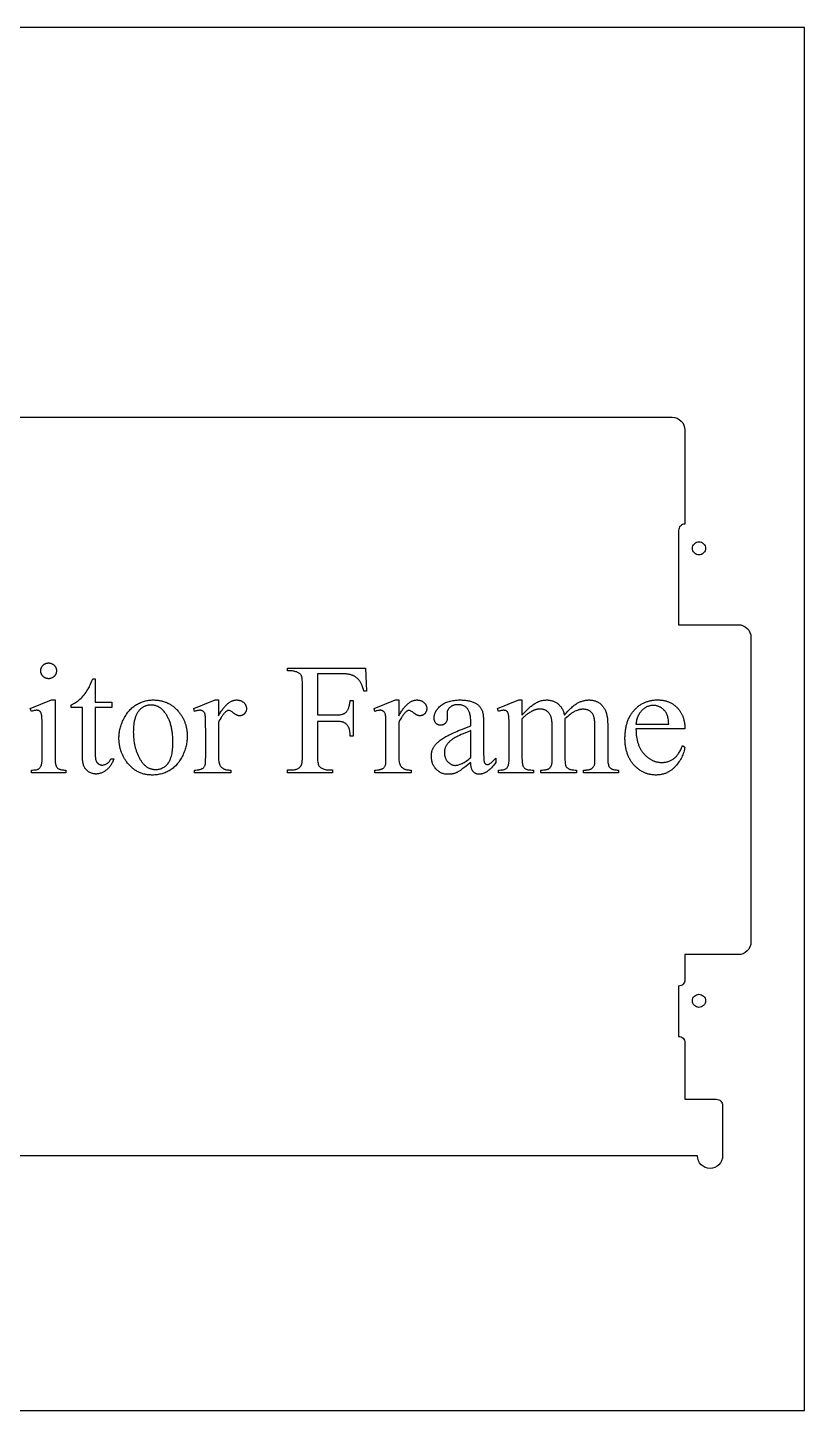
# Model space of a CAD drawing. Extents: x 0 to 152, y -19 to 71.
# Drawn here: x 80.56 to 96, y 24 to 51.5 of the extents above; entities that cross this region are included whole.
import ezdxf

# ---------------------------------------------------------------- set-up
doc = ezdxf.new("R2010")
doc.units = 0
doc.layers.get('0').update_dxf_attribs({"linetype": 'CONTINUOUS'})

msp = doc.modelspace()

# ---------------------------------------------------------------- linework, layer by layer
for points in [[(72.25, 24), (96, 24), (96, 51.5), (72.25, 51.5)], [(80.974, 38.864), (80.982, 38.864), (80.99, 38.863), (80.998, 38.862), (81.005, 38.861), (81.013, 38.86), (81.02, 38.858), (81.027, 38.855), (81.034, 38.853), (81.041, 38.85), (81.047, 38.846), (81.054, 38.843), (81.06, 38.839), (81.066, 38.834), (81.072, 38.829), (81.078, 38.824), (81.084, 38.819), (81.09, 38.813), (81.095, 38.807), (81.099, 38.801), (81.104, 38.795), (81.108, 38.788), (81.112, 38.782), (81.115, 38.775), (81.118, 38.769), (81.121, 38.762), (81.123, 38.755), (81.125, 38.747), (81.127, 38.74), (81.128, 38.732), (81.129, 38.725), (81.129, 38.717), (81.129, 38.709), (81.129, 38.701), (81.129, 38.693), (81.128, 38.685), (81.127, 38.678), (81.125, 38.67), (81.123, 38.663), (81.121, 38.656), (81.118, 38.649), (81.115, 38.642), (81.112, 38.635), (81.108, 38.629), (81.104, 38.622), (81.099, 38.616), (81.095, 38.61), (81.09, 38.604), (81.084, 38.598), (81.078, 38.593), (81.072, 38.587), (81.066, 38.583), (81.06, 38.578), (81.054, 38.574), (81.047, 38.57), (81.041, 38.567), (81.034, 38.564), (81.027, 38.561), (81.02, 38.559), (81.013, 38.557), (81.005, 38.555), (80.998, 38.554), (80.99, 38.553), (80.982, 38.552), (80.974, 38.552), (80.966, 38.552), (80.958, 38.553), (80.951, 38.554), (80.943, 38.555), (80.936, 38.557), (80.928, 38.559), (80.921, 38.561), (80.914, 38.564), (80.907, 38.567), (80.901, 38.57), (80.894, 38.574), (80.888, 38.578), (80.882, 38.583), (80.875, 38.587), (80.869, 38.593), (80.864, 38.598), (80.858, 38.604), (80.853, 38.61), (80.848, 38.616), (80.843, 38.622), (80.839, 38.629), (80.835, 38.635), (80.832, 38.642), (80.829, 38.649), (80.826, 38.656), (80.824, 38.663), (80.822, 38.67), (80.82, 38.678), (80.819, 38.685), (80.818, 38.693), (80.818, 38.701), (80.817, 38.709), (80.818, 38.717), (80.818, 38.725), (80.819, 38.732), (80.82, 38.74), (80.822, 38.747), (80.824, 38.755), (80.826, 38.762), (80.829, 38.769), (80.832, 38.775), (80.835, 38.782), (80.839, 38.788), (80.843, 38.795), (80.847, 38.801), (80.852, 38.807), (80.857, 38.813), (80.863, 38.819), (80.869, 38.824), (80.874, 38.829), (80.881, 38.834), (80.887, 38.839), (80.893, 38.843), (80.9, 38.846), (80.906, 38.85), (80.913, 38.853), (80.92, 38.855), (80.928, 38.858), (80.935, 38.86), (80.942, 38.861), (80.95, 38.862), (80.958, 38.863), (80.966, 38.864)], [(81.899, 38.549), (81.899, 38.087), (82.228, 38.087), (82.228, 37.979), (81.899, 37.979), (81.899, 37.066), (81.899, 37.049), (81.9, 37.033), (81.901, 37.018), (81.902, 37.003), (81.903, 36.989), (81.905, 36.976), (81.907, 36.964), (81.909, 36.952), (81.912, 36.941), (81.915, 36.93), (81.918, 36.92), (81.921, 36.911), (81.925, 36.903), (81.929, 36.895), (81.934, 36.888), (81.938, 36.882), (81.943, 36.876), (81.949, 36.871), (81.954, 36.866), (81.959, 36.861), (81.965, 36.857), (81.971, 36.853), (81.977, 36.849), (81.983, 36.846), (81.99, 36.843), (81.996, 36.841), (82.003, 36.839), (82.01, 36.837), (82.017, 36.836), (82.024, 36.835), (82.031, 36.834), (82.039, 36.834), (82.052, 36.835), (82.064, 36.836), (82.077, 36.839), (82.089, 36.842), (82.101, 36.846), (82.113, 36.852), (82.125, 36.858), (82.137, 36.866), (82.149, 36.874), (82.16, 36.883), (82.17, 36.894), (82.18, 36.905), (82.189, 36.917), (82.197, 36.93), (82.204, 36.944), (82.211, 36.959), (82.271, 36.959), (82.264, 36.94), (82.257, 36.922), (82.249, 36.905), (82.241, 36.888), (82.233, 36.872), (82.224, 36.856), (82.216, 36.841), (82.206, 36.827), (82.196, 36.813), (82.186, 36.8), (82.176, 36.787), (82.165, 36.775), (82.154, 36.763), (82.143, 36.752), (82.131, 36.742), (82.119, 36.732), (82.107, 36.723), (82.094, 36.714), (82.082, 36.706), (82.069, 36.699), (82.057, 36.692), (82.044, 36.686), (82.032, 36.68), (82.019, 36.675), (82.006, 36.671), (81.994, 36.667), (81.981, 36.663), (81.968, 36.661), (81.955, 36.659), (81.942, 36.657), (81.929, 36.656), (81.916, 36.656), (81.907, 36.656), (81.899, 36.657), (81.89, 36.657), (81.881, 36.658), (81.872, 36.66), (81.864, 36.661), (81.855, 36.663), (81.846, 36.666), (81.829, 36.671), (81.812, 36.678), (81.795, 36.686), (81.778, 36.695), (81.77, 36.7), (81.762, 36.705), (81.754, 36.711), (81.746, 36.717), (81.739, 36.723), (81.732, 36.729), (81.725, 36.736), (81.719, 36.743), (81.713, 36.75), (81.707, 36.757), (81.702, 36.765), (81.696, 36.773), (81.691, 36.781), (81.687, 36.79), (81.682, 36.798), (81.678, 36.807), (81.674, 36.817), (81.67, 36.827), (81.667, 36.837), (81.664, 36.849), (81.661, 36.861), (81.658, 36.873), (81.656, 36.886), (81.654, 36.9), (81.652, 36.914), (81.65, 36.929), (81.649, 36.945), (81.648, 36.961), (81.646, 36.996), (81.646, 37.032), (81.646, 37.979), (81.423, 37.979), (81.423, 38.03), (81.433, 38.034), (81.444, 38.039), (81.455, 38.044), (81.465, 38.049), (81.476, 38.055), (81.487, 38.062), (81.508, 38.075), (81.53, 38.09), (81.552, 38.107), (81.574, 38.125), (81.596, 38.144), (81.618, 38.165), (81.639, 38.186), (81.659, 38.209), (81.679, 38.232), (81.699, 38.257), (81.717, 38.282), (81.736, 38.308), (81.753, 38.335), (81.763, 38.352), (81.773, 38.371), (81.784, 38.393), (81.796, 38.418), (81.808, 38.446), (81.822, 38.477), (81.836, 38.512), (81.852, 38.549)], [(86.318, 38.649), (86.318, 37.83), (86.698, 37.83), (86.714, 37.83), (86.73, 37.831), (86.745, 37.832), (86.759, 37.834), (86.773, 37.836), (86.786, 37.838), (86.799, 37.841), (86.811, 37.844), (86.823, 37.848), (86.834, 37.852), (86.845, 37.857), (86.855, 37.862), (86.864, 37.868), (86.873, 37.874), (86.881, 37.881), (86.889, 37.888), (86.897, 37.895), (86.904, 37.904), (86.911, 37.913), (86.917, 37.923), (86.923, 37.935), (86.929, 37.947), (86.935, 37.96), (86.94, 37.973), (86.945, 37.988), (86.949, 38.004), (86.954, 38.02), (86.957, 38.037), (86.961, 38.056), (86.964, 38.075), (86.967, 38.095), (86.97, 38.116), (87.027, 38.116), (87.027, 37.41), (86.97, 37.41), (86.969, 37.44), (86.967, 37.467), (86.965, 37.492), (86.961, 37.516), (86.959, 37.527), (86.957, 37.537), (86.954, 37.547), (86.952, 37.556), (86.949, 37.565), (86.946, 37.573), (86.942, 37.581), (86.939, 37.589), (86.931, 37.602), (86.922, 37.615), (86.913, 37.627), (86.903, 37.638), (86.892, 37.649), (86.881, 37.658), (86.868, 37.666), (86.856, 37.674), (86.849, 37.677), (86.841, 37.681), (86.834, 37.684), (86.826, 37.686), (86.817, 37.689), (86.809, 37.691), (86.799, 37.693), (86.79, 37.695), (86.769, 37.698), (86.747, 37.701), (86.723, 37.702), (86.698, 37.702), (86.318, 37.702), (86.318, 37.048), (86.319, 37.01), (86.32, 36.975), (86.321, 36.944), (86.323, 36.916), (86.326, 36.892), (86.33, 36.871), (86.332, 36.862), (86.334, 36.853), (86.336, 36.846), (86.338, 36.839), (86.343, 36.829), (86.348, 36.82), (86.355, 36.812), (86.362, 36.803), (86.371, 36.795), (86.381, 36.787), (86.391, 36.78), (86.403, 36.773), (86.42, 36.764), (86.437, 36.757), (86.455, 36.75), (86.472, 36.745), (86.49, 36.741), (86.508, 36.738), (86.526, 36.736), (86.544, 36.736), (86.62, 36.736), (86.62, 36.679), (85.725, 36.679), (85.725, 36.736), (85.799, 36.736), (85.815, 36.736), (85.83, 36.737), (85.845, 36.738), (85.859, 36.741), (85.873, 36.743), (85.886, 36.746), (85.899, 36.75), (85.911, 36.755), (85.922, 36.76), (85.933, 36.765), (85.943, 36.771), (85.953, 36.778), (85.962, 36.786), (85.971, 36.793), (85.979, 36.802), (85.987, 36.811), (85.991, 36.818), (85.995, 36.826), (85.999, 36.834), (86.003, 36.844), (86.006, 36.855), (86.009, 36.867), (86.012, 36.881), (86.014, 36.895), (86.016, 36.91), (86.018, 36.927), (86.02, 36.944), (86.021, 36.963), (86.022, 36.982), (86.023, 37.003), (86.023, 37.025), (86.023, 37.048), (86.023, 38.394), (86.023, 38.432), (86.022, 38.466), (86.021, 38.497), (86.018, 38.525), (86.016, 38.55), (86.012, 38.571), (86.01, 38.58), (86.008, 38.588), (86.006, 38.596), (86.003, 38.603), (85.999, 38.612), (85.994, 38.621), (85.987, 38.63), (85.98, 38.639), (85.972, 38.647), (85.962, 38.654), (85.952, 38.662), (85.94, 38.669), (85.924, 38.678), (85.907, 38.685), (85.89, 38.691), (85.872, 38.697), (85.854, 38.701), (85.836, 38.703), (85.818, 38.705), (85.799, 38.706), (85.725, 38.706), (85.725, 38.763), (87.276, 38.763), (87.296, 38.305), (87.242, 38.305), (87.232, 38.34), (87.221, 38.373), (87.216, 38.388), (87.21, 38.403), (87.205, 38.418), (87.199, 38.431), (87.193, 38.444), (87.187, 38.457), (87.181, 38.469), (87.175, 38.48), (87.168, 38.491), (87.162, 38.501), (87.156, 38.51), (87.149, 38.519), (87.142, 38.527), (87.135, 38.536), (87.128, 38.543), (87.121, 38.551), (87.113, 38.558), (87.106, 38.565), (87.098, 38.572), (87.09, 38.578), (87.082, 38.584), (87.073, 38.59), (87.065, 38.595), (87.056, 38.6), (87.047, 38.605), (87.037, 38.61), (87.028, 38.614), (87.018, 38.618), (87.008, 38.622), (86.998, 38.625), (86.986, 38.629), (86.974, 38.632), (86.962, 38.634), (86.948, 38.637), (86.934, 38.639), (86.919, 38.641), (86.904, 38.643), (86.888, 38.645), (86.854, 38.647), (86.817, 38.648), (86.778, 38.649)], [(81.102, 38.128), (81.102, 36.997), (81.102, 36.965), (81.103, 36.937), (81.104, 36.91), (81.107, 36.887), (81.109, 36.866), (81.113, 36.849), (81.114, 36.841), (81.116, 36.833), (81.119, 36.827), (81.121, 36.821), (81.126, 36.811), (81.132, 36.801), (81.138, 36.791), (81.145, 36.783), (81.152, 36.775), (81.16, 36.768), (81.169, 36.762), (81.178, 36.756), (81.183, 36.753), (81.188, 36.751), (81.194, 36.749), (81.201, 36.746), (81.215, 36.743), (81.231, 36.74), (81.249, 36.737), (81.269, 36.736), (81.291, 36.735), (81.315, 36.734), (81.315, 36.679), (80.632, 36.679), (80.632, 36.734), (80.656, 36.735), (80.679, 36.736), (80.699, 36.737), (80.718, 36.739), (80.734, 36.742), (80.748, 36.746), (80.754, 36.747), (80.76, 36.75), (80.765, 36.752), (80.77, 36.754), (80.778, 36.76), (80.787, 36.766), (80.794, 36.773), (80.802, 36.781), (80.808, 36.789), (80.815, 36.799), (80.821, 36.809), (80.826, 36.82), (80.828, 36.826), (80.831, 36.833), (80.833, 36.841), (80.835, 36.849), (80.839, 36.867), (80.841, 36.888), (80.844, 36.911), (80.845, 36.937), (80.846, 36.966), (80.847, 36.997), (80.847, 37.539), (80.846, 37.594), (80.846, 37.644), (80.845, 37.689), (80.843, 37.728), (80.841, 37.763), (80.839, 37.792), (80.836, 37.817), (80.835, 37.827), (80.833, 37.836), (80.83, 37.848), (80.827, 37.859), (80.823, 37.869), (80.819, 37.878), (80.815, 37.886), (80.81, 37.893), (80.805, 37.899), (80.799, 37.904), (80.793, 37.909), (80.786, 37.913), (80.779, 37.916), (80.772, 37.919), (80.764, 37.921), (80.755, 37.922), (80.746, 37.923), (80.736, 37.924), (80.725, 37.923), (80.713, 37.922), (80.701, 37.92), (80.688, 37.918), (80.675, 37.915), (80.661, 37.911), (80.647, 37.906), (80.632, 37.901), (80.61, 37.956), (81.034, 38.128)], [(83.053, 38.128), (83.073, 38.128), (83.093, 38.127), (83.112, 38.126), (83.131, 38.124), (83.15, 38.122), (83.169, 38.119), (83.187, 38.116), (83.205, 38.113), (83.223, 38.109), (83.241, 38.104), (83.258, 38.099), (83.275, 38.094), (83.292, 38.088), (83.309, 38.082), (83.325, 38.075), (83.341, 38.067), (83.357, 38.059), (83.373, 38.051), (83.388, 38.042), (83.404, 38.033), (83.418, 38.023), (83.433, 38.013), (83.448, 38.003), (83.462, 37.991), (83.476, 37.98), (83.489, 37.968), (83.503, 37.955), (83.516, 37.942), (83.529, 37.929), (83.542, 37.915), (83.554, 37.9), (83.566, 37.885), (83.577, 37.872), (83.586, 37.859), (83.596, 37.846), (83.605, 37.832), (83.614, 37.819), (83.622, 37.805), (83.631, 37.792), (83.638, 37.778), (83.646, 37.764), (83.653, 37.75), (83.66, 37.735), (83.667, 37.721), (83.673, 37.707), (83.679, 37.692), (83.684, 37.677), (83.69, 37.662), (83.695, 37.647), (83.699, 37.632), (83.704, 37.617), (83.708, 37.602), (83.711, 37.586), (83.715, 37.571), (83.718, 37.555), (83.721, 37.539), (83.723, 37.524), (83.725, 37.508), (83.727, 37.491), (83.728, 37.475), (83.729, 37.459), (83.73, 37.442), (83.731, 37.426), (83.731, 37.409), (83.731, 37.385), (83.729, 37.362), (83.728, 37.338), (83.725, 37.314), (83.722, 37.29), (83.718, 37.266), (83.714, 37.243), (83.708, 37.219), (83.702, 37.195), (83.695, 37.171), (83.688, 37.147), (83.68, 37.123), (83.671, 37.099), (83.661, 37.075), (83.651, 37.05), (83.64, 37.026), (83.629, 37.002), (83.616, 36.979), (83.604, 36.957), (83.591, 36.935), (83.577, 36.915), (83.563, 36.894), (83.548, 36.875), (83.532, 36.856), (83.517, 36.839), (83.5, 36.821), (83.483, 36.805), (83.466, 36.789), (83.448, 36.775), (83.429, 36.76), (83.41, 36.747), (83.391, 36.734), (83.37, 36.722), (83.35, 36.711), (83.33, 36.701), (83.309, 36.691), (83.288, 36.682), (83.266, 36.674), (83.244, 36.667), (83.222, 36.661), (83.2, 36.655), (83.178, 36.65), (83.155, 36.646), (83.132, 36.642), (83.108, 36.639), (83.085, 36.638), (83.061, 36.636), (83.036, 36.636), (83.017, 36.636), (82.997, 36.637), (82.978, 36.638), (82.959, 36.64), (82.94, 36.642), (82.922, 36.645), (82.903, 36.648), (82.885, 36.652), (82.868, 36.656), (82.85, 36.661), (82.833, 36.666), (82.816, 36.672), (82.799, 36.678), (82.783, 36.684), (82.767, 36.692), (82.751, 36.699), (82.735, 36.708), (82.72, 36.716), (82.705, 36.725), (82.69, 36.735), (82.675, 36.745), (82.661, 36.756), (82.647, 36.767), (82.633, 36.779), (82.619, 36.791), (82.606, 36.803), (82.593, 36.816), (82.58, 36.83), (82.567, 36.844), (82.555, 36.859), (82.543, 36.874), (82.531, 36.89), (82.521, 36.903), (82.512, 36.916), (82.502, 36.93), (82.494, 36.944), (82.485, 36.958), (82.477, 36.971), (82.469, 36.985), (82.462, 37), (82.454, 37.014), (82.447, 37.028), (82.441, 37.043), (82.434, 37.057), (82.428, 37.072), (82.423, 37.086), (82.417, 37.101), (82.412, 37.116), (82.407, 37.131), (82.403, 37.146), (82.399, 37.162), (82.395, 37.177), (82.391, 37.192), (82.388, 37.208), (82.385, 37.224), (82.382, 37.239), (82.38, 37.255), (82.378, 37.271), (82.376, 37.287), (82.375, 37.303), (82.374, 37.32), (82.373, 37.336), (82.373, 37.352), (82.373, 37.369), (82.373, 37.393), (82.374, 37.417), (82.376, 37.441), (82.379, 37.466), (82.382, 37.49), (82.386, 37.514), (82.391, 37.538), (82.397, 37.562), (82.403, 37.586), (82.41, 37.61), (82.418, 37.634), (82.427, 37.658), (82.436, 37.682), (82.446, 37.706), (82.457, 37.73), (82.469, 37.754), (82.481, 37.777), (82.494, 37.8), (82.507, 37.822), (82.52, 37.843), (82.535, 37.864), (82.549, 37.883), (82.564, 37.902), (82.58, 37.92), (82.596, 37.937), (82.612, 37.954), (82.629, 37.97), (82.647, 37.985), (82.665, 37.999), (82.683, 38.012), (82.702, 38.025), (82.721, 38.037), (82.741, 38.048), (82.761, 38.058), (82.781, 38.068), (82.801, 38.077), (82.821, 38.085), (82.841, 38.092), (82.862, 38.099), (82.883, 38.105), (82.903, 38.111), (82.924, 38.115), (82.946, 38.119), (82.967, 38.122), (82.988, 38.125), (83.01, 38.127), (83.031, 38.128)], [(83.006, 38.028), (82.995, 38.028), (82.985, 38.027), (82.975, 38.026), (82.965, 38.025), (82.955, 38.023), (82.944, 38.021), (82.934, 38.019), (82.924, 38.016), (82.914, 38.013), (82.903, 38.009), (82.893, 38.005), (82.883, 38.001), (82.873, 37.996), (82.862, 37.991), (82.852, 37.986), (82.842, 37.98), (82.832, 37.973), (82.822, 37.966), (82.812, 37.959), (82.803, 37.951), (82.794, 37.942), (82.785, 37.933), (82.776, 37.923), (82.768, 37.913), (82.759, 37.902), (82.751, 37.891), (82.744, 37.879), (82.736, 37.866), (82.729, 37.853), (82.722, 37.839), (82.715, 37.825), (82.709, 37.81), (82.703, 37.794), (82.697, 37.778), (82.692, 37.762), (82.687, 37.745), (82.682, 37.727), (82.678, 37.709), (82.674, 37.69), (82.671, 37.671), (82.668, 37.651), (82.665, 37.631), (82.663, 37.61), (82.661, 37.589), (82.66, 37.567), (82.659, 37.545), (82.659, 37.522), (82.658, 37.498), (82.659, 37.46), (82.66, 37.422), (82.663, 37.386), (82.666, 37.35), (82.67, 37.314), (82.675, 37.279), (82.682, 37.245), (82.689, 37.212), (82.697, 37.179), (82.706, 37.147), (82.716, 37.115), (82.727, 37.085), (82.739, 37.054), (82.752, 37.025), (82.766, 36.996), (82.78, 36.968), (82.788, 36.954), (82.796, 36.941), (82.804, 36.928), (82.812, 36.916), (82.821, 36.904), (82.829, 36.892), (82.838, 36.881), (82.846, 36.87), (82.855, 36.86), (82.864, 36.85), (82.874, 36.841), (82.883, 36.832), (82.893, 36.824), (82.902, 36.816), (82.912, 36.808), (82.922, 36.801), (82.932, 36.794), (82.942, 36.788), (82.953, 36.782), (82.963, 36.776), (82.974, 36.771), (82.985, 36.767), (82.996, 36.763), (83.007, 36.759), (83.019, 36.756), (83.03, 36.753), (83.042, 36.751), (83.054, 36.749), (83.066, 36.747), (83.078, 36.746), (83.09, 36.745), (83.102, 36.745), (83.121, 36.746), (83.139, 36.747), (83.156, 36.749), (83.174, 36.753), (83.19, 36.757), (83.207, 36.762), (83.223, 36.769), (83.238, 36.776), (83.254, 36.784), (83.268, 36.793), (83.283, 36.803), (83.297, 36.814), (83.31, 36.826), (83.323, 36.839), (83.336, 36.853), (83.348, 36.868), (83.354, 36.876), (83.36, 36.884), (83.366, 36.893), (83.371, 36.901), (83.376, 36.911), (83.381, 36.92), (83.386, 36.93), (83.391, 36.941), (83.395, 36.951), (83.399, 36.962), (83.407, 36.985), (83.414, 37.009), (83.421, 37.035), (83.427, 37.062), (83.431, 37.091), (83.436, 37.121), (83.439, 37.152), (83.442, 37.184), (83.444, 37.218), (83.445, 37.254), (83.445, 37.291), (83.445, 37.314), (83.444, 37.337), (83.444, 37.359), (83.443, 37.382), (83.441, 37.404), (83.439, 37.426), (83.437, 37.447), (83.435, 37.468), (83.432, 37.489), (83.429, 37.509), (83.426, 37.529), (83.422, 37.549), (83.418, 37.569), (83.414, 37.588), (83.41, 37.607), (83.405, 37.626), (83.4, 37.644), (83.394, 37.662), (83.388, 37.679), (83.382, 37.697), (83.376, 37.714), (83.369, 37.731), (83.362, 37.747), (83.354, 37.763), (83.347, 37.779), (83.339, 37.794), (83.33, 37.809), (83.322, 37.824), (83.313, 37.839), (83.303, 37.853), (83.294, 37.867), (83.284, 37.881), (83.27, 37.898), (83.256, 37.915), (83.241, 37.931), (83.225, 37.945), (83.21, 37.958), (83.202, 37.965), (83.193, 37.971), (83.185, 37.976), (83.177, 37.981), (83.168, 37.986), (83.16, 37.991), (83.151, 37.996), (83.142, 38), (83.133, 38.004), (83.124, 38.007), (83.115, 38.011), (83.105, 38.014), (83.096, 38.016), (83.086, 38.019), (83.077, 38.021), (83.067, 38.023), (83.057, 38.025), (83.047, 38.026), (83.026, 38.028)], [(84.35, 38.128), (84.35, 37.811), (84.361, 37.831), (84.372, 37.85), (84.383, 37.868), (84.394, 37.886), (84.406, 37.903), (84.417, 37.919), (84.428, 37.935), (84.439, 37.95), (84.45, 37.964), (84.461, 37.978), (84.473, 37.992), (84.484, 38.004), (84.495, 38.016), (84.506, 38.028), (84.518, 38.039), (84.529, 38.049), (84.54, 38.058), (84.552, 38.067), (84.563, 38.076), (84.575, 38.083), (84.586, 38.091), (84.597, 38.097), (84.609, 38.103), (84.62, 38.108), (84.632, 38.113), (84.643, 38.117), (84.655, 38.12), (84.666, 38.123), (84.678, 38.125), (84.69, 38.127), (84.701, 38.128), (84.713, 38.128), (84.723, 38.128), (84.733, 38.127), (84.743, 38.126), (84.753, 38.125), (84.763, 38.123), (84.772, 38.121), (84.781, 38.118), (84.79, 38.115), (84.799, 38.112), (84.807, 38.108), (84.815, 38.104), (84.823, 38.099), (84.831, 38.094), (84.838, 38.089), (84.846, 38.083), (84.853, 38.077), (84.859, 38.07), (84.866, 38.063), (84.871, 38.057), (84.877, 38.05), (84.882, 38.043), (84.886, 38.036), (84.89, 38.028), (84.894, 38.021), (84.897, 38.014), (84.9, 38.006), (84.902, 37.998), (84.904, 37.99), (84.906, 37.982), (84.907, 37.974), (84.908, 37.966), (84.908, 37.957), (84.908, 37.95), (84.907, 37.943), (84.906, 37.936), (84.905, 37.929), (84.904, 37.922), (84.902, 37.915), (84.9, 37.909), (84.898, 37.902), (84.895, 37.896), (84.892, 37.89), (84.889, 37.884), (84.885, 37.878), (84.882, 37.872), (84.877, 37.867), (84.873, 37.861), (84.868, 37.856), (84.863, 37.851), (84.858, 37.846), (84.852, 37.842), (84.847, 37.838), (84.841, 37.834), (84.836, 37.831), (84.83, 37.828), (84.824, 37.825), (84.818, 37.822), (84.812, 37.82), (84.806, 37.819), (84.799, 37.817), (84.793, 37.816), (84.786, 37.815), (84.78, 37.815), (84.773, 37.815), (84.766, 37.815), (84.759, 37.815), (84.752, 37.816), (84.745, 37.818), (84.738, 37.82), (84.731, 37.822), (84.723, 37.825), (84.716, 37.828), (84.708, 37.831), (84.7, 37.835), (84.693, 37.84), (84.685, 37.844), (84.669, 37.855), (84.652, 37.868), (84.636, 37.88), (84.621, 37.891), (84.607, 37.9), (84.594, 37.907), (84.582, 37.913), (84.571, 37.917), (84.566, 37.919), (84.562, 37.92), (84.557, 37.92), (84.553, 37.921), (84.546, 37.92), (84.539, 37.919), (84.532, 37.916), (84.524, 37.913), (84.517, 37.909), (84.509, 37.903), (84.501, 37.897), (84.493, 37.89), (84.484, 37.882), (84.476, 37.873), (84.467, 37.863), (84.458, 37.853), (84.449, 37.843), (84.441, 37.831), (84.432, 37.819), (84.423, 37.806), (84.414, 37.793), (84.405, 37.779), (84.387, 37.75), (84.368, 37.717), (84.35, 37.682), (84.35, 37.008), (84.351, 36.98), (84.352, 36.953), (84.354, 36.928), (84.357, 36.905), (84.359, 36.894), (84.362, 36.884), (84.364, 36.874), (84.367, 36.865), (84.369, 36.856), (84.372, 36.847), (84.376, 36.839), (84.379, 36.831), (84.385, 36.821), (84.391, 36.811), (84.399, 36.802), (84.407, 36.793), (84.416, 36.785), (84.427, 36.777), (84.438, 36.769), (84.45, 36.762), (84.457, 36.759), (84.463, 36.755), (84.471, 36.753), (84.478, 36.75), (84.486, 36.747), (84.494, 36.745), (84.512, 36.741), (84.531, 36.738), (84.551, 36.736), (84.573, 36.735), (84.596, 36.734), (84.596, 36.679), (83.875, 36.679), (83.875, 36.734), (83.901, 36.735), (83.926, 36.736), (83.937, 36.738), (83.948, 36.739), (83.959, 36.741), (83.969, 36.743), (83.979, 36.745), (83.988, 36.748), (83.997, 36.75), (84.006, 36.753), (84.014, 36.757), (84.021, 36.76), (84.028, 36.764), (84.035, 36.768), (84.044, 36.775), (84.053, 36.782), (84.061, 36.791), (84.068, 36.8), (84.074, 36.81), (84.08, 36.821), (84.085, 36.833), (84.089, 36.846), (84.091, 36.855), (84.092, 36.866), (84.094, 36.88), (84.095, 36.897), (84.095, 36.917), (84.096, 36.94), (84.097, 36.996), (84.097, 37.541), (84.096, 37.599), (84.096, 37.652), (84.095, 37.697), (84.094, 37.737), (84.093, 37.771), (84.091, 37.798), (84.089, 37.819), (84.088, 37.827), (84.087, 37.834), (84.084, 37.845), (84.081, 37.856), (84.077, 37.865), (84.072, 37.874), (84.067, 37.882), (84.062, 37.89), (84.056, 37.896), (84.05, 37.902), (84.043, 37.907), (84.035, 37.912), (84.028, 37.915), (84.02, 37.918), (84.011, 37.921), (84.002, 37.922), (83.993, 37.923), (83.983, 37.924), (83.971, 37.923), (83.958, 37.922), (83.945, 37.92), (83.932, 37.918), (83.919, 37.915), (83.904, 37.911), (83.89, 37.906), (83.875, 37.901), (83.86, 37.956), (84.286, 38.128)], [(87.935, 38.128), (87.935, 37.811), (87.946, 37.831), (87.957, 37.85), (87.968, 37.868), (87.979, 37.886), (87.99, 37.903), (88.002, 37.919), (88.013, 37.935), (88.024, 37.95), (88.035, 37.964), (88.046, 37.978), (88.058, 37.992), (88.069, 38.004), (88.08, 38.016), (88.091, 38.028), (88.103, 38.039), (88.114, 38.049), (88.125, 38.058), (88.137, 38.067), (88.148, 38.076), (88.159, 38.083), (88.171, 38.091), (88.182, 38.097), (88.194, 38.103), (88.205, 38.108), (88.217, 38.113), (88.228, 38.117), (88.24, 38.12), (88.251, 38.123), (88.263, 38.125), (88.274, 38.127), (88.286, 38.128), (88.298, 38.128), (88.308, 38.128), (88.318, 38.127), (88.328, 38.126), (88.338, 38.125), (88.348, 38.123), (88.357, 38.121), (88.366, 38.118), (88.375, 38.115), (88.383, 38.112), (88.392, 38.108), (88.4, 38.104), (88.408, 38.099), (88.416, 38.094), (88.423, 38.089), (88.43, 38.083), (88.437, 38.077), (88.444, 38.07), (88.45, 38.063), (88.456, 38.057), (88.462, 38.05), (88.467, 38.043), (88.471, 38.036), (88.475, 38.028), (88.479, 38.021), (88.482, 38.014), (88.485, 38.006), (88.487, 37.998), (88.489, 37.99), (88.491, 37.982), (88.492, 37.974), (88.493, 37.966), (88.493, 37.957), (88.493, 37.95), (88.492, 37.943), (88.491, 37.936), (88.49, 37.929), (88.489, 37.922), (88.487, 37.915), (88.485, 37.909), (88.483, 37.902), (88.48, 37.896), (88.477, 37.89), (88.474, 37.884), (88.47, 37.878), (88.466, 37.872), (88.462, 37.867), (88.458, 37.861), (88.453, 37.856), (88.448, 37.851), (88.443, 37.846), (88.437, 37.842), (88.432, 37.838), (88.426, 37.834), (88.421, 37.831), (88.415, 37.828), (88.409, 37.825), (88.403, 37.822), (88.397, 37.82), (88.391, 37.819), (88.384, 37.817), (88.378, 37.816), (88.371, 37.815), (88.364, 37.815), (88.358, 37.815), (88.351, 37.815), (88.344, 37.815), (88.337, 37.816), (88.33, 37.818), (88.323, 37.82), (88.315, 37.822), (88.308, 37.825), (88.301, 37.828), (88.293, 37.831), (88.285, 37.835), (88.277, 37.84), (88.27, 37.844), (88.253, 37.855), (88.237, 37.868), (88.221, 37.88), (88.206, 37.891), (88.192, 37.9), (88.179, 37.907), (88.167, 37.913), (88.156, 37.917), (88.151, 37.919), (88.146, 37.92), (88.142, 37.92), (88.138, 37.921), (88.131, 37.92), (88.124, 37.919), (88.116, 37.916), (88.109, 37.913), (88.101, 37.909), (88.094, 37.903), (88.086, 37.897), (88.078, 37.89), (88.069, 37.882), (88.061, 37.873), (88.052, 37.863), (88.043, 37.853), (88.034, 37.843), (88.025, 37.831), (88.017, 37.819), (88.008, 37.806), (87.999, 37.793), (87.99, 37.779), (87.972, 37.75), (87.953, 37.717), (87.935, 37.682), (87.935, 37.008), (87.935, 36.98), (87.937, 36.953), (87.939, 36.928), (87.942, 36.905), (87.944, 36.894), (87.946, 36.884), (87.949, 36.874), (87.951, 36.865), (87.954, 36.856), (87.957, 36.847), (87.961, 36.839), (87.964, 36.831), (87.97, 36.821), (87.976, 36.811), (87.983, 36.802), (87.992, 36.793), (88.001, 36.785), (88.011, 36.777), (88.023, 36.769), (88.035, 36.762), (88.041, 36.759), (88.048, 36.755), (88.055, 36.753), (88.063, 36.75), (88.071, 36.747), (88.079, 36.745), (88.097, 36.741), (88.116, 36.738), (88.136, 36.736), (88.158, 36.735), (88.181, 36.734), (88.181, 36.679), (87.46, 36.679), (87.46, 36.734), (87.486, 36.735), (87.511, 36.736), (87.522, 36.738), (87.533, 36.739), (87.544, 36.741), (87.554, 36.743), (87.564, 36.745), (87.573, 36.748), (87.582, 36.75), (87.59, 36.753), (87.598, 36.757), (87.606, 36.76), (87.613, 36.764), (87.62, 36.768), (87.629, 36.775), (87.638, 36.782), (87.646, 36.791), (87.653, 36.8), (87.659, 36.81), (87.665, 36.821), (87.67, 36.833), (87.674, 36.846), (87.676, 36.855), (87.677, 36.866), (87.678, 36.88), (87.68, 36.897), (87.68, 36.917), (87.681, 36.94), (87.681, 36.996), (87.681, 37.541), (87.681, 37.599), (87.681, 37.652), (87.68, 37.697), (87.679, 37.737), (87.678, 37.771), (87.676, 37.798), (87.674, 37.819), (87.673, 37.827), (87.671, 37.834), (87.669, 37.845), (87.665, 37.856), (87.662, 37.865), (87.657, 37.874), (87.652, 37.882), (87.647, 37.89), (87.641, 37.896), (87.635, 37.902), (87.628, 37.907), (87.62, 37.912), (87.613, 37.915), (87.604, 37.918), (87.596, 37.921), (87.587, 37.922), (87.578, 37.923), (87.568, 37.924), (87.556, 37.923), (87.543, 37.922), (87.53, 37.92), (87.517, 37.918), (87.503, 37.915), (87.489, 37.911), (87.475, 37.906), (87.46, 37.901), (87.445, 37.956), (87.87, 38.128)], [(89.369, 36.882), (89.317, 36.842), (89.27, 36.807), (89.229, 36.776), (89.192, 36.75), (89.161, 36.728), (89.134, 36.71), (89.113, 36.697), (89.104, 36.692), (89.097, 36.688), (89.086, 36.684), (89.076, 36.679), (89.065, 36.675), (89.054, 36.671), (89.044, 36.668), (89.033, 36.665), (89.022, 36.662), (89.011, 36.659), (89, 36.657), (88.989, 36.655), (88.977, 36.654), (88.966, 36.652), (88.955, 36.651), (88.943, 36.65), (88.932, 36.65), (88.92, 36.65), (88.902, 36.65), (88.884, 36.651), (88.867, 36.653), (88.85, 36.656), (88.834, 36.66), (88.818, 36.664), (88.802, 36.669), (88.787, 36.675), (88.772, 36.681), (88.758, 36.689), (88.744, 36.697), (88.73, 36.706), (88.717, 36.716), (88.704, 36.726), (88.691, 36.738), (88.679, 36.75), (88.668, 36.762), (88.657, 36.776), (88.647, 36.789), (88.638, 36.804), (88.63, 36.818), (88.622, 36.833), (88.615, 36.849), (88.609, 36.865), (88.603, 36.882), (88.598, 36.899), (88.594, 36.917), (88.591, 36.935), (88.588, 36.954), (88.586, 36.973), (88.585, 36.992), (88.585, 37.012), (88.585, 37.025), (88.586, 37.038), (88.587, 37.05), (88.588, 37.062), (88.589, 37.074), (88.591, 37.086), (88.594, 37.097), (88.596, 37.108), (88.6, 37.12), (88.603, 37.13), (88.607, 37.141), (88.611, 37.151), (88.615, 37.161), (88.62, 37.171), (88.625, 37.181), (88.631, 37.191), (88.639, 37.204), (88.648, 37.217), (88.658, 37.229), (88.668, 37.242), (88.68, 37.255), (88.691, 37.267), (88.704, 37.28), (88.717, 37.292), (88.731, 37.304), (88.746, 37.316), (88.762, 37.329), (88.778, 37.34), (88.795, 37.352), (88.812, 37.364), (88.831, 37.376), (88.85, 37.387), (88.87, 37.399), (88.892, 37.411), (88.916, 37.423), (88.941, 37.436), (88.968, 37.449), (88.996, 37.462), (89.026, 37.476), (89.058, 37.49), (89.091, 37.504), (89.126, 37.518), (89.162, 37.533), (89.2, 37.548), (89.281, 37.579), (89.369, 37.612), (89.369, 37.667), (89.368, 37.693), (89.368, 37.718), (89.366, 37.741), (89.364, 37.764), (89.362, 37.786), (89.359, 37.806), (89.356, 37.826), (89.352, 37.845), (89.347, 37.862), (89.343, 37.879), (89.337, 37.894), (89.331, 37.908), (89.325, 37.922), (89.317, 37.934), (89.31, 37.946), (89.302, 37.956), (89.293, 37.965), (89.284, 37.974), (89.275, 37.983), (89.265, 37.99), (89.254, 37.997), (89.243, 38.004), (89.232, 38.009), (89.22, 38.015), (89.207, 38.019), (89.195, 38.023), (89.181, 38.027), (89.167, 38.029), (89.153, 38.032), (89.138, 38.033), (89.123, 38.034), (89.107, 38.034), (89.095, 38.034), (89.084, 38.033), (89.073, 38.032), (89.062, 38.031), (89.051, 38.029), (89.04, 38.027), (89.03, 38.024), (89.021, 38.021), (89.011, 38.018), (89.002, 38.014), (88.993, 38.01), (88.985, 38.005), (88.976, 38), (88.969, 37.994), (88.961, 37.988), (88.954, 37.982), (88.947, 37.975), (88.94, 37.969), (88.934, 37.962), (88.928, 37.955), (88.923, 37.948), (88.918, 37.941), (88.914, 37.933), (88.91, 37.926), (88.907, 37.918), (88.904, 37.911), (88.901, 37.903), (88.899, 37.895), (88.897, 37.887), (88.896, 37.879), (88.896, 37.871), (88.895, 37.862), (88.898, 37.773), (88.898, 37.756), (88.897, 37.748), (88.896, 37.74), (88.895, 37.732), (88.893, 37.725), (88.892, 37.717), (88.889, 37.71), (88.887, 37.704), (88.884, 37.697), (88.881, 37.691), (88.878, 37.685), (88.875, 37.679), (88.871, 37.674), (88.867, 37.669), (88.862, 37.664), (88.858, 37.659), (88.853, 37.655), (88.848, 37.651), (88.843, 37.647), (88.838, 37.644), (88.832, 37.641), (88.826, 37.638), (88.821, 37.635), (88.815, 37.633), (88.808, 37.631), (88.802, 37.629), (88.796, 37.628), (88.789, 37.627), (88.782, 37.626), (88.775, 37.626), (88.768, 37.626), (88.761, 37.626), (88.754, 37.626), (88.747, 37.627), (88.741, 37.628), (88.734, 37.629), (88.728, 37.631), (88.722, 37.633), (88.716, 37.636), (88.71, 37.638), (88.705, 37.641), (88.699, 37.644), (88.694, 37.648), (88.689, 37.652), (88.684, 37.656), (88.679, 37.661), (88.675, 37.665), (88.67, 37.671), (88.666, 37.676), (88.663, 37.681), (88.659, 37.687), (88.656, 37.693), (88.653, 37.7), (88.65, 37.706), (88.648, 37.713), (88.646, 37.72), (88.644, 37.727), (88.642, 37.734), (88.641, 37.742), (88.64, 37.75), (88.639, 37.758), (88.639, 37.775), (88.639, 37.791), (88.641, 37.807), (88.644, 37.823), (88.647, 37.839), (88.652, 37.855), (88.658, 37.871), (88.665, 37.886), (88.673, 37.901), (88.682, 37.916), (88.692, 37.931), (88.703, 37.946), (88.715, 37.961), (88.728, 37.975), (88.742, 37.989), (88.758, 38.003), (88.774, 38.017), (88.783, 38.024), (88.791, 38.031), (88.809, 38.043), (88.829, 38.055), (88.848, 38.066), (88.869, 38.076), (88.891, 38.085), (88.913, 38.093), (88.936, 38.1), (88.961, 38.107), (88.986, 38.112), (89.011, 38.117), (89.038, 38.121), (89.066, 38.124), (89.094, 38.126), (89.123, 38.128), (89.154, 38.128), (89.177, 38.128), (89.199, 38.127), (89.221, 38.126), (89.243, 38.124), (89.264, 38.122), (89.285, 38.119), (89.305, 38.116), (89.324, 38.112), (89.343, 38.108), (89.361, 38.103), (89.379, 38.098), (89.397, 38.093), (89.414, 38.086), (89.43, 38.08), (89.446, 38.073), (89.461, 38.065), (89.472, 38.059), (89.483, 38.052), (89.493, 38.045), (89.503, 38.038), (89.513, 38.03), (89.522, 38.022), (89.531, 38.013), (89.54, 38.004), (89.548, 37.994), (89.556, 37.984), (89.563, 37.974), (89.57, 37.963), (89.577, 37.952), (89.583, 37.94), (89.589, 37.928), (89.595, 37.916), (89.598, 37.907), (89.601, 37.897), (89.604, 37.886), (89.607, 37.874), (89.609, 37.861), (89.611, 37.847), (89.613, 37.832), (89.615, 37.815), (89.617, 37.798), (89.618, 37.779), (89.62, 37.739), (89.622, 37.694), (89.622, 37.646), (89.622, 37.168), (89.623, 37.077), (89.623, 37.039), (89.624, 37.005), (89.625, 36.977), (89.626, 36.953), (89.628, 36.935), (89.63, 36.921), (89.632, 36.91), (89.634, 36.9), (89.637, 36.891), (89.64, 36.883), (89.643, 36.876), (89.647, 36.87), (89.651, 36.865), (89.655, 36.86), (89.66, 36.857), (89.664, 36.854), (89.669, 36.851), (89.674, 36.849), (89.679, 36.847), (89.685, 36.846), (89.69, 36.845), (89.696, 36.845), (89.702, 36.845), (89.708, 36.846), (89.714, 36.846), (89.719, 36.848), (89.724, 36.849), (89.729, 36.851), (89.734, 36.853), (89.739, 36.856), (89.748, 36.862), (89.759, 36.87), (89.772, 36.881), (89.786, 36.894), (89.803, 36.909), (89.821, 36.926), (89.863, 36.968), (89.863, 36.882), (89.842, 36.854), (89.821, 36.828), (89.799, 36.803), (89.778, 36.781), (89.757, 36.76), (89.747, 36.751), (89.737, 36.741), (89.726, 36.733), (89.716, 36.724), (89.705, 36.716), (89.695, 36.709), (89.685, 36.702), (89.675, 36.695), (89.664, 36.689), (89.654, 36.684), (89.644, 36.679), (89.634, 36.674), (89.624, 36.67), (89.614, 36.666), (89.604, 36.662), (89.594, 36.659), (89.584, 36.657), (89.574, 36.655), (89.564, 36.653), (89.554, 36.652), (89.544, 36.652), (89.535, 36.651), (89.525, 36.652), (89.516, 36.652), (89.507, 36.653), (89.499, 36.655), (89.491, 36.656), (89.482, 36.659), (89.475, 36.661), (89.467, 36.664), (89.46, 36.668), (89.452, 36.672), (89.446, 36.676), (89.439, 36.681), (89.433, 36.686), (89.426, 36.691), (89.42, 36.697), (89.415, 36.704), (89.409, 36.71), (89.404, 36.718), (89.4, 36.726), (89.395, 36.734), (89.391, 36.743), (89.387, 36.753), (89.384, 36.763), (89.381, 36.774), (89.378, 36.786), (89.376, 36.798), (89.374, 36.81), (89.372, 36.823), (89.371, 36.837), (89.37, 36.851), (89.369, 36.866)], [(90.386, 37.828), (90.455, 37.897), (90.508, 37.949), (90.545, 37.985), (90.558, 37.997), (90.567, 38.005), (90.585, 38.019), (90.602, 38.033), (90.621, 38.045), (90.639, 38.057), (90.658, 38.068), (90.677, 38.078), (90.696, 38.087), (90.716, 38.096), (90.736, 38.103), (90.756, 38.11), (90.776, 38.115), (90.796, 38.12), (90.816, 38.123), (90.835, 38.126), (90.855, 38.127), (90.874, 38.128), (90.891, 38.128), (90.907, 38.127), (90.923, 38.125), (90.938, 38.123), (90.953, 38.12), (90.968, 38.117), (90.983, 38.113), (90.997, 38.109), (91.011, 38.104), (91.025, 38.098), (91.039, 38.092), (91.052, 38.085), (91.065, 38.077), (91.078, 38.069), (91.09, 38.06), (91.102, 38.051), (91.114, 38.041), (91.125, 38.031), (91.135, 38.02), (91.146, 38.008), (91.155, 37.996), (91.165, 37.984), (91.173, 37.971), (91.181, 37.957), (91.189, 37.943), (91.196, 37.928), (91.203, 37.913), (91.209, 37.897), (91.215, 37.881), (91.22, 37.864), (91.225, 37.846), (91.229, 37.828), (91.249, 37.851), (91.268, 37.872), (91.287, 37.893), (91.306, 37.913), (91.324, 37.931), (91.341, 37.949), (91.359, 37.965), (91.375, 37.981), (91.392, 37.996), (91.408, 38.009), (91.424, 38.022), (91.439, 38.034), (91.454, 38.044), (91.469, 38.054), (91.483, 38.063), (91.497, 38.07), (91.51, 38.077), (91.524, 38.084), (91.538, 38.09), (91.552, 38.096), (91.566, 38.101), (91.58, 38.105), (91.593, 38.11), (91.607, 38.114), (91.621, 38.117), (91.636, 38.12), (91.65, 38.122), (91.664, 38.124), (91.678, 38.126), (91.692, 38.127), (91.707, 38.128), (91.721, 38.128), (91.735, 38.128), (91.749, 38.127), (91.762, 38.126), (91.776, 38.124), (91.789, 38.122), (91.802, 38.12), (91.814, 38.117), (91.827, 38.114), (91.839, 38.11), (91.851, 38.105), (91.863, 38.101), (91.875, 38.096), (91.887, 38.09), (91.898, 38.084), (91.909, 38.077), (91.92, 38.07), (91.931, 38.063), (91.941, 38.055), (91.951, 38.046), (91.961, 38.037), (91.971, 38.027), (91.98, 38.017), (91.989, 38.006), (91.998, 37.995), (92.006, 37.982), (92.015, 37.97), (92.022, 37.957), (92.03, 37.943), (92.037, 37.929), (92.044, 37.914), (92.051, 37.898), (92.058, 37.882), (92.062, 37.871), (92.066, 37.858), (92.069, 37.845), (92.072, 37.831), (92.075, 37.817), (92.078, 37.801), (92.081, 37.785), (92.083, 37.768), (92.085, 37.75), (92.087, 37.731), (92.088, 37.712), (92.089, 37.691), (92.091, 37.649), (92.091, 37.602), (92.091, 36.997), (92.092, 36.965), (92.093, 36.936), (92.094, 36.91), (92.096, 36.886), (92.099, 36.864), (92.103, 36.846), (92.105, 36.837), (92.107, 36.829), (92.109, 36.822), (92.111, 36.816), (92.116, 36.807), (92.121, 36.799), (92.127, 36.792), (92.133, 36.784), (92.141, 36.777), (92.149, 36.771), (92.158, 36.764), (92.168, 36.758), (92.174, 36.755), (92.179, 36.753), (92.186, 36.75), (92.192, 36.748), (92.207, 36.744), (92.223, 36.74), (92.241, 36.738), (92.26, 36.736), (92.281, 36.735), (92.304, 36.734), (92.304, 36.679), (91.609, 36.679), (91.609, 36.734), (91.638, 36.734), (91.66, 36.735), (91.671, 36.736), (91.681, 36.737), (91.691, 36.738), (91.701, 36.739), (91.71, 36.741), (91.719, 36.743), (91.728, 36.745), (91.736, 36.748), (91.744, 36.751), (91.752, 36.754), (91.759, 36.758), (91.766, 36.761), (91.773, 36.765), (91.78, 36.77), (91.788, 36.776), (91.796, 36.784), (91.803, 36.792), (91.81, 36.802), (91.816, 36.812), (91.821, 36.823), (91.826, 36.835), (91.83, 36.848), (91.832, 36.856), (91.833, 36.867), (91.834, 36.881), (91.835, 36.898), (91.836, 36.942), (91.836, 36.997), (91.836, 37.602), (91.836, 37.624), (91.836, 37.644), (91.835, 37.663), (91.834, 37.682), (91.832, 37.7), (91.831, 37.717), (91.828, 37.734), (91.826, 37.749), (91.823, 37.764), (91.82, 37.778), (91.817, 37.791), (91.813, 37.804), (91.809, 37.815), (91.805, 37.826), (91.8, 37.836), (91.795, 37.845), (91.787, 37.857), (91.779, 37.868), (91.77, 37.879), (91.76, 37.888), (91.75, 37.897), (91.74, 37.905), (91.729, 37.912), (91.717, 37.919), (91.705, 37.925), (91.692, 37.93), (91.678, 37.934), (91.664, 37.937), (91.65, 37.94), (91.635, 37.942), (91.619, 37.943), (91.603, 37.944), (91.593, 37.943), (91.582, 37.943), (91.572, 37.942), (91.562, 37.941), (91.552, 37.94), (91.542, 37.938), (91.531, 37.936), (91.521, 37.933), (91.511, 37.931), (91.501, 37.928), (91.48, 37.921), (91.46, 37.912), (91.439, 37.903), (91.429, 37.898), (91.418, 37.892), (91.407, 37.885), (91.396, 37.878), (91.384, 37.871), (91.373, 37.863), (91.348, 37.845), (91.323, 37.825), (91.296, 37.802), (91.269, 37.778), (91.24, 37.752), (91.237, 37.735), (91.24, 37.669), (91.24, 36.997), (91.24, 36.963), (91.241, 36.932), (91.242, 36.904), (91.244, 36.88), (91.247, 36.859), (91.249, 36.842), (91.251, 36.834), (91.253, 36.828), (91.254, 36.822), (91.256, 36.817), (91.261, 36.809), (91.266, 36.8), (91.272, 36.792), (91.28, 36.785), (91.288, 36.778), (91.297, 36.771), (91.306, 36.764), (91.317, 36.758), (91.323, 36.755), (91.329, 36.753), (91.336, 36.75), (91.343, 36.748), (91.351, 36.746), (91.359, 36.744), (91.377, 36.74), (91.397, 36.738), (91.419, 36.736), (91.443, 36.735), (91.469, 36.734), (91.469, 36.679), (90.758, 36.679), (90.758, 36.734), (90.786, 36.735), (90.812, 36.736), (90.835, 36.738), (90.856, 36.741), (90.866, 36.743), (90.875, 36.745), (90.884, 36.747), (90.892, 36.75), (90.899, 36.753), (90.906, 36.755), (90.913, 36.759), (90.918, 36.762), (90.929, 36.769), (90.934, 36.773), (90.939, 36.778), (90.943, 36.782), (90.947, 36.787), (90.955, 36.797), (90.963, 36.807), (90.969, 36.819), (90.974, 36.832), (90.979, 36.845), (90.981, 36.853), (90.982, 36.864), (90.984, 36.879), (90.985, 36.896), (90.986, 36.917), (90.986, 36.94), (90.987, 36.997), (90.987, 37.602), (90.986, 37.624), (90.986, 37.644), (90.985, 37.664), (90.983, 37.682), (90.982, 37.701), (90.98, 37.718), (90.977, 37.735), (90.974, 37.75), (90.971, 37.765), (90.967, 37.78), (90.963, 37.793), (90.958, 37.806), (90.953, 37.818), (90.948, 37.83), (90.942, 37.84), (90.936, 37.85), (90.927, 37.862), (90.918, 37.873), (90.909, 37.883), (90.899, 37.893), (90.888, 37.902), (90.878, 37.91), (90.867, 37.917), (90.855, 37.924), (90.843, 37.929), (90.83, 37.934), (90.818, 37.939), (90.804, 37.942), (90.791, 37.945), (90.776, 37.947), (90.762, 37.948), (90.747, 37.948), (90.737, 37.948), (90.726, 37.948), (90.716, 37.947), (90.706, 37.945), (90.695, 37.944), (90.685, 37.942), (90.675, 37.94), (90.664, 37.937), (90.654, 37.934), (90.644, 37.931), (90.634, 37.927), (90.623, 37.923), (90.613, 37.919), (90.603, 37.914), (90.593, 37.909), (90.583, 37.904), (90.567, 37.895), (90.552, 37.886), (90.537, 37.878), (90.522, 37.869), (90.509, 37.86), (90.495, 37.851), (90.482, 37.841), (90.47, 37.832), (90.458, 37.822), (90.446, 37.813), (90.435, 37.803), (90.424, 37.793), (90.414, 37.783), (90.404, 37.772), (90.395, 37.762), (90.386, 37.752), (90.386, 36.997), (90.386, 36.964), (90.387, 36.934), (90.389, 36.907), (90.391, 36.883), (90.393, 36.862), (90.397, 36.844), (90.399, 36.836), (90.401, 36.829), (90.403, 36.823), (90.405, 36.817), (90.41, 36.807), (90.416, 36.798), (90.422, 36.789), (90.429, 36.781), (90.436, 36.774), (90.444, 36.767), (90.453, 36.761), (90.462, 36.755), (90.467, 36.753), (90.473, 36.75), (90.479, 36.748), (90.486, 36.746), (90.501, 36.742), (90.519, 36.739), (90.539, 36.737), (90.562, 36.736), (90.587, 36.735), (90.615, 36.734), (90.615, 36.679), (89.919, 36.679), (89.919, 36.734), (89.942, 36.735), (89.963, 36.736), (89.983, 36.737), (90.001, 36.739), (90.017, 36.742), (90.031, 36.746), (90.037, 36.748), (90.043, 36.75), (90.049, 36.753), (90.054, 36.755), (90.063, 36.761), (90.072, 36.767), (90.08, 36.774), (90.088, 36.782), (90.095, 36.791), (90.101, 36.8), (90.107, 36.81), (90.112, 36.821), (90.115, 36.827), (90.117, 36.834), (90.119, 36.841), (90.121, 36.849), (90.125, 36.867), (90.127, 36.888), (90.13, 36.911), (90.131, 36.937), (90.132, 36.966), (90.132, 36.997), (90.132, 37.535), (90.132, 37.59), (90.131, 37.641), (90.13, 37.686), (90.129, 37.726), (90.127, 37.761), (90.125, 37.79), (90.122, 37.815), (90.12, 37.825), (90.118, 37.835), (90.116, 37.847), (90.112, 37.858), (90.109, 37.868), (90.105, 37.877), (90.1, 37.886), (90.095, 37.893), (90.09, 37.899), (90.085, 37.904), (90.079, 37.909), (90.072, 37.913), (90.065, 37.916), (90.057, 37.919), (90.049, 37.921), (90.041, 37.922), (90.031, 37.923), (90.022, 37.924), (90.011, 37.923), (89.999, 37.922), (89.987, 37.92), (89.974, 37.918), (89.961, 37.915), (89.948, 37.911), (89.933, 37.906), (89.919, 37.901), (89.896, 37.956), (90.32, 38.128), (90.386, 38.128)], [(92.652, 37.556), (92.652, 37.537), (92.653, 37.518), (92.653, 37.499), (92.654, 37.48), (92.656, 37.462), (92.657, 37.444), (92.659, 37.426), (92.661, 37.408), (92.664, 37.391), (92.667, 37.374), (92.67, 37.357), (92.673, 37.34), (92.677, 37.324), (92.681, 37.308), (92.685, 37.292), (92.69, 37.277), (92.695, 37.261), (92.7, 37.247), (92.705, 37.232), (92.711, 37.217), (92.717, 37.203), (92.724, 37.189), (92.73, 37.176), (92.737, 37.162), (92.745, 37.149), (92.752, 37.136), (92.76, 37.124), (92.768, 37.111), (92.777, 37.099), (92.786, 37.087), (92.795, 37.076), (92.804, 37.065), (92.814, 37.054), (92.824, 37.043), (92.834, 37.033), (92.844, 37.023), (92.854, 37.013), (92.864, 37.004), (92.874, 36.995), (92.885, 36.987), (92.895, 36.979), (92.906, 36.971), (92.916, 36.963), (92.927, 36.956), (92.938, 36.949), (92.949, 36.943), (92.96, 36.937), (92.972, 36.931), (92.983, 36.926), (92.994, 36.921), (93.006, 36.916), (93.018, 36.911), (93.029, 36.907), (93.041, 36.904), (93.053, 36.901), (93.065, 36.898), (93.077, 36.895), (93.09, 36.893), (93.102, 36.891), (93.115, 36.889), (93.127, 36.888), (93.14, 36.887), (93.153, 36.887), (93.166, 36.886), (93.183, 36.887), (93.2, 36.888), (93.216, 36.889), (93.232, 36.891), (93.248, 36.894), (93.264, 36.897), (93.28, 36.901), (93.295, 36.905), (93.31, 36.91), (93.324, 36.916), (93.339, 36.922), (93.353, 36.929), (93.366, 36.937), (93.38, 36.945), (93.393, 36.953), (93.406, 36.962), (93.419, 36.972), (93.431, 36.983), (93.443, 36.995), (93.455, 37.007), (93.467, 37.021), (93.478, 37.035), (93.489, 37.05), (93.5, 37.066), (93.511, 37.082), (93.521, 37.1), (93.531, 37.118), (93.541, 37.138), (93.55, 37.158), (93.56, 37.179), (93.569, 37.2), (93.577, 37.223), (93.625, 37.192), (93.62, 37.166), (93.615, 37.14), (93.609, 37.115), (93.601, 37.089), (93.593, 37.064), (93.584, 37.04), (93.573, 37.015), (93.562, 36.991), (93.55, 36.967), (93.537, 36.944), (93.523, 36.921), (93.507, 36.898), (93.491, 36.875), (93.474, 36.853), (93.456, 36.831), (93.438, 36.809), (93.428, 36.798), (93.418, 36.788), (93.408, 36.778), (93.398, 36.768), (93.387, 36.759), (93.377, 36.75), (93.366, 36.741), (93.355, 36.733), (93.344, 36.725), (93.333, 36.718), (93.322, 36.71), (93.31, 36.703), (93.299, 36.697), (93.287, 36.691), (93.275, 36.685), (93.263, 36.679), (93.251, 36.674), (93.238, 36.669), (93.226, 36.664), (93.213, 36.66), (93.2, 36.656), (93.187, 36.653), (93.174, 36.65), (93.161, 36.647), (93.147, 36.644), (93.134, 36.642), (93.12, 36.64), (93.106, 36.639), (93.092, 36.637), (93.078, 36.637), (93.063, 36.636), (93.049, 36.636), (93.033, 36.636), (93.017, 36.637), (93.002, 36.638), (92.987, 36.639), (92.971, 36.641), (92.956, 36.643), (92.941, 36.645), (92.927, 36.648), (92.912, 36.652), (92.897, 36.655), (92.883, 36.659), (92.869, 36.664), (92.855, 36.669), (92.841, 36.674), (92.827, 36.679), (92.813, 36.685), (92.8, 36.692), (92.787, 36.698), (92.773, 36.706), (92.76, 36.713), (92.747, 36.721), (92.735, 36.729), (92.722, 36.738), (92.71, 36.747), (92.697, 36.756), (92.685, 36.766), (92.673, 36.777), (92.661, 36.787), (92.649, 36.798), (92.638, 36.81), (92.626, 36.821), (92.615, 36.833), (92.604, 36.846), (92.593, 36.859), (92.582, 36.872), (92.572, 36.885), (92.563, 36.898), (92.553, 36.912), (92.544, 36.926), (92.536, 36.941), (92.527, 36.955), (92.519, 36.97), (92.512, 36.985), (92.505, 37.001), (92.498, 37.016), (92.491, 37.032), (92.485, 37.048), (92.479, 37.065), (92.474, 37.082), (92.469, 37.099), (92.464, 37.116), (92.46, 37.133), (92.455, 37.151), (92.452, 37.169), (92.448, 37.188), (92.445, 37.206), (92.443, 37.225), (92.44, 37.244), (92.439, 37.263), (92.437, 37.283), (92.436, 37.303), (92.435, 37.323), (92.434, 37.344), (92.434, 37.364), (92.434, 37.387), (92.435, 37.409), (92.436, 37.431), (92.437, 37.452), (92.439, 37.473), (92.441, 37.494), (92.443, 37.515), (92.446, 37.535), (92.449, 37.555), (92.452, 37.574), (92.456, 37.594), (92.46, 37.613), (92.465, 37.631), (92.47, 37.65), (92.475, 37.668), (92.48, 37.686), (92.486, 37.703), (92.493, 37.72), (92.499, 37.737), (92.506, 37.754), (92.514, 37.77), (92.522, 37.786), (92.53, 37.801), (92.538, 37.817), (92.547, 37.831), (92.556, 37.846), (92.566, 37.86), (92.576, 37.874), (92.586, 37.888), (92.597, 37.902), (92.608, 37.915), (92.619, 37.927), (92.631, 37.94), (92.643, 37.952), (92.655, 37.964), (92.667, 37.975), (92.679, 37.986), (92.692, 37.996), (92.705, 38.006), (92.718, 38.016), (92.731, 38.025), (92.744, 38.034), (92.758, 38.043), (92.771, 38.051), (92.785, 38.058), (92.799, 38.066), (92.814, 38.073), (92.828, 38.079), (92.843, 38.085), (92.858, 38.091), (92.872, 38.096), (92.888, 38.101), (92.903, 38.106), (92.919, 38.11), (92.934, 38.114), (92.95, 38.117), (92.966, 38.12), (92.983, 38.122), (92.999, 38.125), (93.016, 38.126), (93.033, 38.128), (93.05, 38.129), (93.067, 38.129), (93.084, 38.13), (93.099, 38.129), (93.113, 38.129), (93.128, 38.128), (93.142, 38.127), (93.156, 38.126), (93.17, 38.124), (93.184, 38.122), (93.197, 38.12), (93.211, 38.117), (93.224, 38.114), (93.237, 38.111), (93.25, 38.108), (93.262, 38.104), (93.275, 38.1), (93.287, 38.095), (93.3, 38.091), (93.312, 38.086), (93.324, 38.08), (93.335, 38.075), (93.347, 38.069), (93.358, 38.062), (93.37, 38.056), (93.381, 38.049), (93.392, 38.042), (93.402, 38.034), (93.413, 38.027), (93.423, 38.019), (93.434, 38.01), (93.444, 38.001), (93.454, 37.992), (93.463, 37.983), (93.473, 37.974), (93.482, 37.964), (93.491, 37.954), (93.5, 37.943), (93.509, 37.933), (93.517, 37.922), (93.525, 37.911), (93.532, 37.9), (93.539, 37.889), (93.546, 37.878), (93.553, 37.866), (93.559, 37.854), (93.566, 37.842), (93.571, 37.829), (93.577, 37.817), (93.582, 37.804), (93.587, 37.791), (93.592, 37.778), (93.596, 37.765), (93.6, 37.751), (93.604, 37.738), (93.607, 37.724), (93.61, 37.709), (93.613, 37.695), (93.615, 37.68), (93.618, 37.666), (93.62, 37.651), (93.621, 37.635), (93.623, 37.62), (93.624, 37.604), (93.624, 37.589), (93.625, 37.573), (93.625, 37.556)], [(92.652, 37.646), (93.304, 37.646), (93.302, 37.678), (93.299, 37.708), (93.296, 37.736), (93.292, 37.761), (93.288, 37.783), (93.283, 37.803), (93.28, 37.812), (93.277, 37.821), (93.275, 37.829), (93.272, 37.836), (93.267, 37.847), (93.261, 37.857), (93.256, 37.867), (93.25, 37.877), (93.244, 37.886), (93.237, 37.895), (93.231, 37.904), (93.224, 37.913), (93.216, 37.921), (93.209, 37.929), (93.201, 37.937), (93.193, 37.944), (93.184, 37.952), (93.176, 37.958), (93.166, 37.965), (93.157, 37.971), (93.148, 37.977), (93.138, 37.983), (93.128, 37.988), (93.119, 37.993), (93.109, 37.997), (93.099, 38.001), (93.089, 38.005), (93.079, 38.008), (93.069, 38.011), (93.059, 38.014), (93.049, 38.016), (93.039, 38.017), (93.029, 38.019), (93.019, 38.02), (93.008, 38.02), (92.998, 38.02), (92.982, 38.02), (92.967, 38.019), (92.951, 38.017), (92.936, 38.014), (92.921, 38.011), (92.906, 38.007), (92.892, 38.001), (92.877, 37.996), (92.863, 37.989), (92.849, 37.982), (92.835, 37.974), (92.822, 37.965), (92.809, 37.955), (92.795, 37.945), (92.783, 37.933), (92.77, 37.921), (92.758, 37.909), (92.746, 37.895), (92.735, 37.881), (92.725, 37.867), (92.715, 37.852), (92.706, 37.836), (92.698, 37.82), (92.69, 37.803), (92.683, 37.785), (92.677, 37.767), (92.671, 37.748), (92.666, 37.729), (92.662, 37.709), (92.658, 37.688), (92.655, 37.667)], [(89.369, 36.982), (89.369, 37.518), (89.313, 37.496), (89.263, 37.475), (89.218, 37.456), (89.178, 37.439), (89.143, 37.424), (89.113, 37.41), (89.088, 37.398), (89.069, 37.387), (89.054, 37.379), (89.04, 37.37), (89.026, 37.362), (89.013, 37.353), (89, 37.345), (88.988, 37.336), (88.976, 37.327), (88.965, 37.318), (88.954, 37.309), (88.944, 37.3), (88.935, 37.291), (88.926, 37.282), (88.917, 37.273), (88.91, 37.264), (88.902, 37.255), (88.895, 37.246), (88.889, 37.237), (88.883, 37.227), (88.878, 37.218), (88.873, 37.208), (88.868, 37.199), (88.864, 37.189), (88.86, 37.179), (88.856, 37.169), (88.853, 37.159), (88.85, 37.148), (88.848, 37.138), (88.846, 37.128), (88.845, 37.117), (88.844, 37.106), (88.843, 37.096), (88.843, 37.085), (88.843, 37.071), (88.844, 37.058), (88.845, 37.044), (88.847, 37.032), (88.85, 37.019), (88.852, 37.007), (88.856, 36.995), (88.86, 36.983), (88.864, 36.972), (88.869, 36.961), (88.874, 36.95), (88.88, 36.94), (88.887, 36.93), (88.894, 36.92), (88.901, 36.91), (88.909, 36.901), (88.918, 36.892), (88.926, 36.884), (88.935, 36.876), (88.943, 36.869), (88.952, 36.863), (88.962, 36.857), (88.971, 36.851), (88.98, 36.846), (88.99, 36.842), (89, 36.838), (89.009, 36.835), (89.02, 36.833), (89.03, 36.831), (89.04, 36.829), (89.051, 36.828), (89.061, 36.828), (89.076, 36.829), (89.092, 36.83), (89.108, 36.833), (89.124, 36.838), (89.142, 36.843), (89.159, 36.85), (89.178, 36.857), (89.197, 36.866), (89.216, 36.877), (89.236, 36.888), (89.257, 36.901), (89.278, 36.914), (89.3, 36.929), (89.322, 36.946), (89.345, 36.963)]]:
    msp.add_lwpolyline(points, close=True)
msp.add_lwpolyline([(74.875, 43.75), (84.125, 43.75), (93.375, 43.75, -0.414214), (93.625, 43.5), (93.625, 41.625, 0.414214), (93.5, 41.5), (93.5, 39.625), (94.688, 39.625, -0.414214), (94.938, 39.375), (94.938, 33.313, -0.414214), (94.688, 33.063), (93.625, 33.063), (93.625, 32.563, -0.414214), (93.5, 32.438), (93.5, 31.438, -0.414214), (93.625, 31.313), (93.625, 30.188), (94.25, 30.188, -0.414214), (94.375, 30.063), (94.375, 29.063, -1), (93.875, 29.063), (84.125, 29.063), (74.375, 29.063, -1)], format="xyb")
for points in [[(94.035, 41.145, -0.414214), (93.905, 41.015, -0.414214), (93.775, 41.145, -0.414214), (93.905, 41.275, -0.414214)], [(94.035, 32.145, -0.414214), (93.905, 32.015, -0.414214), (93.775, 32.145, -0.414214), (93.905, 32.275, -0.414214)]]:
    msp.add_lwpolyline(points, format="xyb", close=True)

doc.saveas('drawing.dxf')
